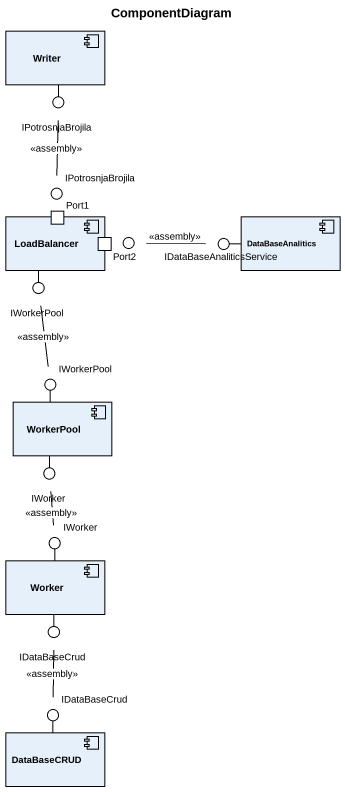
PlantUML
@startuml
title ComponentDiagram
component Writer
() IPotrosnjaBrojila
() "IPotrosnjaBrojila" as IPotrosnjaBrojila_2
component LoadBalancer {
  port Port1
  port Port2
}
component DataBaseAnalitics
() " " as lollipop1
() IDataBaseAnaliticsService
() IWorkerPool
() "IWorkerPool" as IWorkerPool_2
component WorkerPool
() IWorker
() "IWorker" as IWorker_2
component Worker
() IDataBaseCrud
() "IDataBaseCrud" as IDataBaseCrud_2
component DataBaseCRUD
Writer -- IPotrosnjaBrojila
DataBaseAnalitics -left- IDataBaseAnaliticsService
LoadBalancer -- IWorkerPool
WorkerPool -up- IWorkerPool_2
WorkerPool -- IWorker
Worker -up- IWorker_2
Worker -- IDataBaseCrud
DataBaseCRUD -up- IDataBaseCrud_2
IPotrosnjaBrojila_2 -up- IPotrosnjaBrojila : <<assembly>>
lollipop1 -right- IDataBaseAnaliticsService : <<assembly>>
IWorkerPool -- IWorkerPool_2 : <<assembly>>
IWorker -- IWorker_2 : <<assembly>>
IDataBaseCrud -- IDataBaseCrud_2 : <<assembly>>
@enduml
